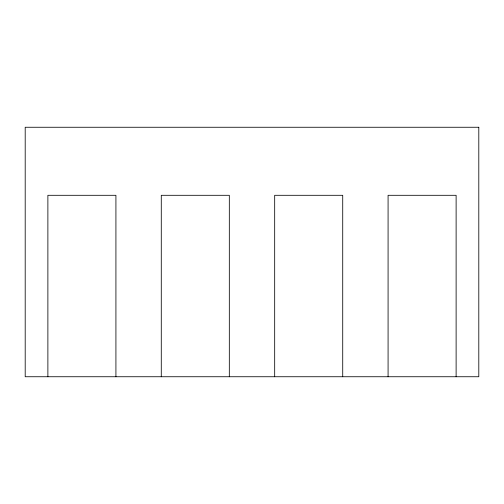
<?xml version="1.0" encoding="UTF-8"?>
<svg xmlns="http://www.w3.org/2000/svg" width="504" height="504" viewBox="0 0 504 504"><rect width="100%" height="100%" fill="white"/><g stroke="black" fill="none" stroke-linecap="round" stroke-linejoin="round"><path stroke-width="0.76" d="M456.12 376.74L456.12 195.3L388.08 195.3L388.08 376.74M342.72 376.74L342.72 195.3L274.68 195.3L274.68 376.74M229.32 376.74L229.32 195.3L161.28 195.3L161.28 376.74M115.92 376.74L115.92 195.3L47.88 195.3L47.88 376.74M478.8 127.26L25.2 127.26L25.2 376.74L478.8 376.74L478.8 127.26"/></g></svg>
